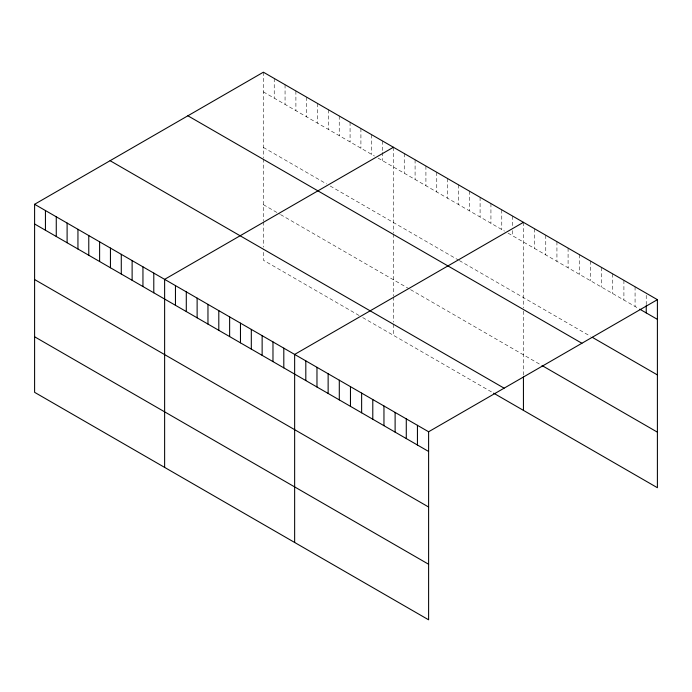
<?xml version="1.0" encoding="UTF-8"?>
<svg xmlns="http://www.w3.org/2000/svg" width="692" height="692" viewBox="0 0 692 692"><rect width="100%" height="100%" fill="white"/><g stroke="black" fill="none" stroke-linecap="round" stroke-linejoin="round"><path stroke-width="0.52" stroke-dasharray="3.46 2.59" d="M263.392 72.193L263.392 157.845M263.392 91.889L374.45 156.011M378.066 158.096L504.477 231.076M508.084 233.161L638.794 308.623M263.392 147.439L326.598 183.934M330.214 186.018L458.424 260.045M459.332 260.564L590.423 336.251M263.392 204.676L279.646 214.062M280.545 214.589L409.664 289.135M410.572 289.654L541.109 365.021M359.105 315.491L263.392 260.235L263.392 249.129M362.712 317.576L492.739 392.649M646.233 295.302L646.233 304.627M635.074 286.782L635.074 306.478M623.907 280.338L623.907 300.034M612.749 273.894L612.749 293.581M601.582 267.449L601.582 287.137M590.414 261.005L590.414 280.692M579.256 254.552L579.256 274.248M568.089 248.108L568.089 267.804M556.93 241.664L556.93 261.36M545.763 235.219L545.763 254.915M534.605 228.775L534.605 248.471M523.437 222.331L523.437 307.983M523.437 311.106L523.437 375.021M512.599 216.077L512.599 226.44M512.599 230.583L512.599 235.764M501.769 209.814L501.769 229.51M490.931 203.56L490.931 223.257M480.092 197.306L480.092 217.003M469.262 191.053L469.262 210.749M458.424 184.799L458.424 204.486M447.594 178.545L447.594 198.232M436.756 172.282L436.756 191.978M425.917 166.028L425.917 185.724M415.088 159.774L415.088 179.47M404.249 153.52L404.249 173.208M393.411 147.266L393.411 232.919M393.411 233.957L393.411 295.908M393.411 296.92L393.411 322.169M393.411 324.193L393.411 335.3M382.581 141.004L382.581 151.375M382.581 152.404L382.581 160.7M371.742 134.75L371.742 154.446M360.913 128.496L360.913 148.192M350.074 122.242L350.074 141.929M339.236 115.988L339.236 135.675M328.406 109.725L328.406 129.421M317.567 103.471L317.567 123.167M306.729 97.217L306.729 116.913M295.899 90.963L295.899 110.651M285.061 84.709L285.061 104.397M274.231 78.447L274.231 98.143M263.392 158.892L263.392 220.843M263.392 221.855L263.392 247.105"/><path stroke-width="1.04" d="M34.6 204.287L428.608 431.765L428.608 619.807L34.6 392.329L34.6 204.287L263.392 72.193L657.4 299.671L657.4 487.713L493.638 393.168M393.411 147.266L164.627 279.352L164.627 467.394M523.437 222.331L294.645 354.425L294.645 542.467M428.608 431.765L657.4 299.671M639.728 309.16L657.4 319.367M592.283 337.324L657.4 374.917M187.887 115.789L581.903 343.267M542.044 365.558L657.4 432.163M110.097 160.7L504.113 388.177M34.6 223.983L428.608 451.461M34.6 279.533L428.608 507.011M34.6 336.77L428.608 564.248M646.233 305.665L646.233 312.922M523.437 377.036L523.437 410.373M417.44 425.32L417.44 445.017M406.282 418.876L406.282 438.564M395.115 412.432L395.115 432.119M383.956 405.988L383.956 425.675M372.789 399.535L372.789 419.231M361.631 393.091L361.631 412.787M350.463 386.646L350.463 406.342M339.296 380.202L339.296 399.898M328.138 373.758L328.138 393.454M316.971 367.314L316.971 387.01M305.812 360.869L305.812 380.557M283.807 348.163L283.807 367.859M272.977 341.909L272.977 361.605M262.138 335.655L262.138 355.351M251.308 329.401L251.308 349.097M240.47 323.147L240.47 342.834M229.632 316.884L229.632 336.58M218.802 310.63L218.802 330.326M207.963 304.376L207.963 324.072M197.125 298.122L197.125 317.818M186.295 291.868L186.295 311.556M175.457 285.606L175.457 305.302M153.788 273.098L153.788 292.794M142.95 266.844L142.95 286.54M132.12 260.59L132.12 280.277M121.282 254.327L121.282 274.023M110.443 248.073L110.443 267.769M99.613 241.819L99.613 261.515M88.775 235.565L88.775 255.262M77.945 229.312L77.945 248.999M67.107 223.058L67.107 242.745M56.268 216.795L56.268 236.491M45.438 210.541L45.438 230.237"/></g></svg>
